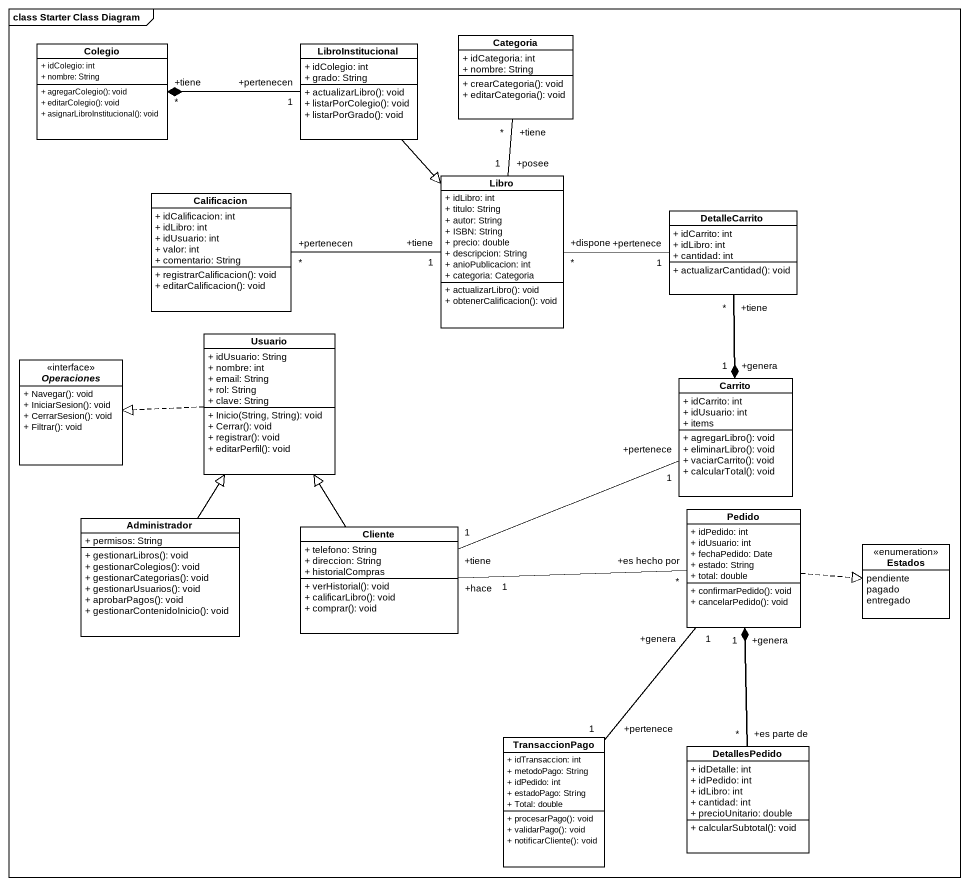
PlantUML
@startuml
mainframe class Starter Class Diagram
hide circle
hide empty members
skinparam classAttributeIconSize 0
class Colegio {
  + idColegio: int
  + nombre: String
  + agregarColegio(): void
  + editarColegio(): void
  + asignarLibroInstitucional(): void
}
class LibroInstitucional {
  + idColegio: int
  + grado: String
  + actualizarLibro(): void
  + listarPorColegio(): void
  + listarPorGrado(): void
}
class Categoria {
  + idCategoria: int
  + nombre: String
  + crearCategoria(): void
  + editarCategoria(): void
}
class Libro {
  + idLibro: int
  + titulo: String
  + autor: String
  + ISBN: String
  + precio: double
  + descripcion: String
  + anioPublicacion: int
  + categoria: Categoria
  + actualizarLibro(): void
  + obtenerCalificacion(): void
}
class Calificacion {
  + idCalificacion: int
  + idLibro: int
  + idUsuario: int
  + valor: int
  + comentario: String
  + registrarCalificacion(): void
  + editarCalificacion(): void
}
class DetalleCarrito {
  + idCarrito: int
  + idLibro: int
  + cantidad: int
  + actualizarCantidad(): void
}
class Usuario {
  + idUsuario: String
  + nombre: int
  + email: String
  + rol: String
  + clave: String
  + Inicio(String, String): void
  + Cerrar(): void
  + registrar(): void
  + editarPerfil(): void
}
interface Operaciones {
  + Navegar(): void
  + IniciarSesion(): void
  + CerrarSesion(): void
  + Filtrar(): void
}
class Carrito {
  + idCarrito: int
  + idUsuario: int
  + items
  + agregarLibro(): void
  + eliminarLibro(): void
  + vaciarCarrito(): void
  + calcularTotal(): void
}
class Administrador {
  + permisos: String
  + gestionarLibros(): void
  + gestionarColegios(): void
  + gestionarCategorias(): void
  + gestionarUsuarios(): void
  + aprobarPagos(): void
  + gestionarContenidoInicio(): void
}
class Cliente {
  + telefono: String
  + direccion: String
  + historialCompras
  + verHistorial(): void
  + calificarLibro(): void
  + comprar(): void
}
class Pedido {
  + idPedido: int
  + idUsuario: int
  + fechaPedido: Date
  + estado: String
  + total: double
  + confirmarPedido(): void
  + cancelarPedido(): void
}
enum Estados {
  pendiente
  pagado
  entregado
}
class TransaccionPago {
  + idTransaccion: int
  + metodoPago: String
  + idPedido: int
  + estadoPago: String
  + Total: double
  + procesarPago(): void
  + validarPago(): void
  + notificarCliente(): void
}
class DetallesPedido {
  + idDetalle: int
  + idPedido: int
  + idLibro: int
  + cantidad: int
  + precioUnitario: double
  + calcularSubtotal(): void
}
LibroInstitucional "+pertenecen\n1" -left- "+tiene\n*" Colegio
LibroInstitucional -left-* Colegio
LibroInstitucional --|> Libro
Libro "+posee\n1" -up- "+tiene\n*" Categoria
Libro "+tiene\n1" -left- "+pertenecen\n*" Calificacion
DetalleCarrito "+pertenece\n1" -left- "+dispone\n*" Libro
DetalleCarrito --* Carrito
Usuario .left.|> Operaciones
Carrito "+genera\n1" -up- "+tiene\n*" DetalleCarrito
Administrador -up-|> Usuario
Cliente -up-|> Usuario
Cliente "+tiene\n1" -right- "+pertenece\n1" Carrito
Cliente "+hace\n1" -right- "+es hecho por\n*" Pedido
Pedido .right.|> Estados
Pedido -- TransaccionPago
Pedido "+genera\n1" -- "+es parte de\n*" DetallesPedido
TransaccionPago "+pertenece\n1" -up- "+genera\n1" Pedido
DetallesPedido -up-* Pedido
@enduml
